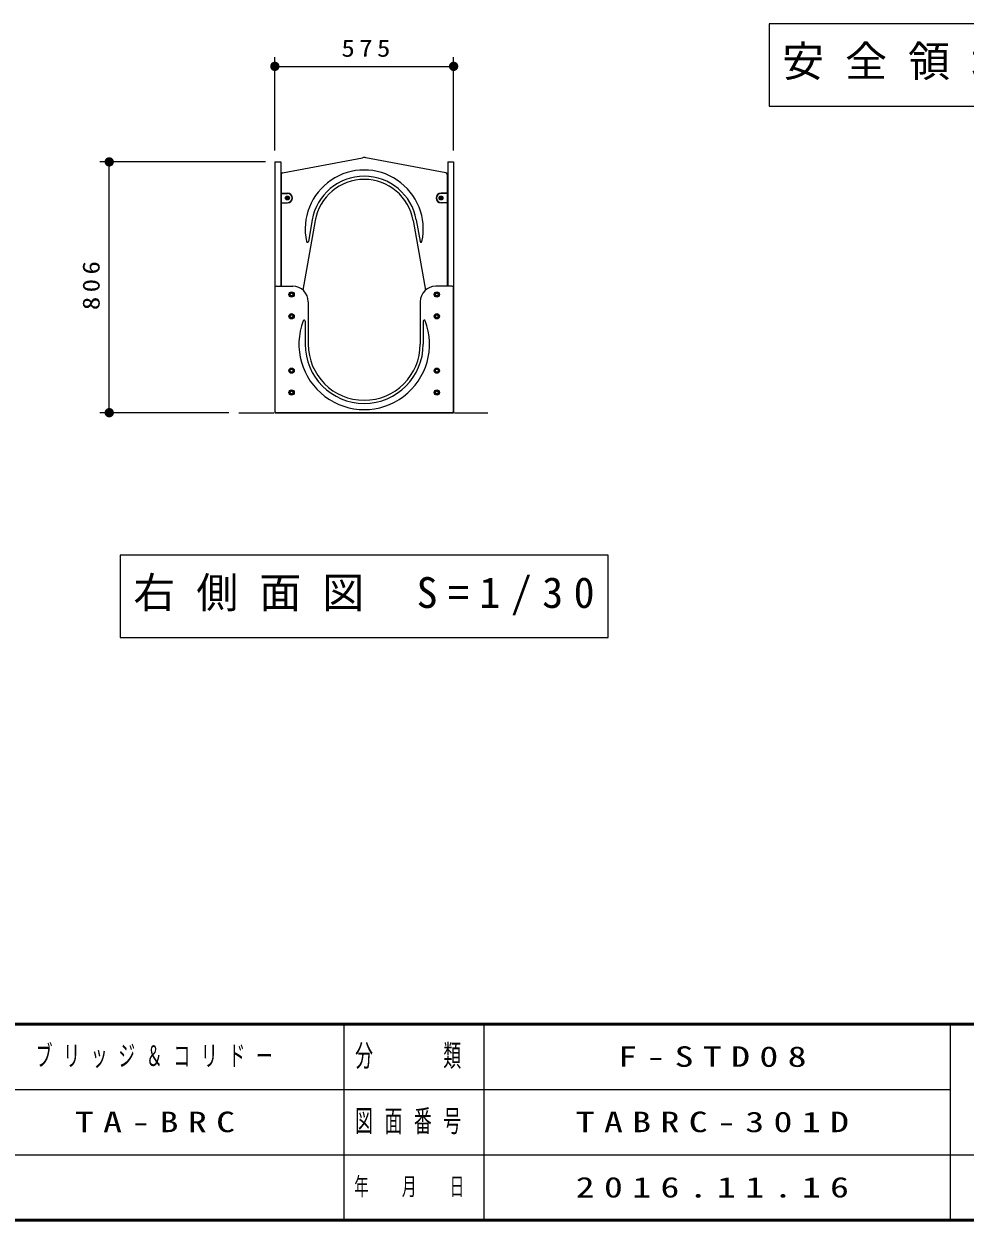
# Model space of a CAD drawing. Units: millimetres on the paper, scale 1:30. Extents: x -385 to 0, y -12 to 267.
# Drawn here: x -169.3 to -68.4, y 0 to 128.2 of the extents above; entities that cross this region are included whole.
import ezdxf

# ---------------------------------------------------------------- set-up
doc = ezdxf.new("R2010")
doc.units = ezdxf.units.MM
for name, color, linetype, lineweight in [('1_30', 2, 'Continuous', 13), ('1_50', 7, 'Continuous', 25), ('LY_3', 7, 'Continuous', 13)]:
    doc.layers.add(name, color=color, linetype=linetype, lineweight=lineweight)
doc.layers.add('LY_4', color=7, linetype='Continuous')
doc.styles.add('ＭＳ ゴシック', font='')
doc.styles.get('ＭＳ ゴシック').set_extended_font_data('MS Gothic')

# ---------------------------------------------------------------- blocks, each defined once
blk = doc.blocks.new('filled_dot')
at = {"color": 0, "linetype": 'Continuous', "lineweight": -2, "const_width": 1.25}
blk.add_lwpolyline([(-0.625, 0, 1), (0.625, 0, 1)], format="xyb", close=True, dxfattribs=at)

msp = doc.modelspace()

# ---------------------------------------------------------------- linework, layer by layer
at = {"layer": '1_30', "color": 7}
for p, q in [((-142.404, 114.609), (-142.404, 124.609)), ((-123.238, 114.609), (-123.238, 124.609)), ((-142.404, 123.609), (-123.238, 123.609)), ((-143.404, 113.373), (-161.154, 113.373)), ((-160.154, 86.503), (-160.154, 113.373)), ((-147.334, 86.503), (-161.154, 86.503)), ((-158.971, 71.231), (-158.971, 62.431)), ((-106.671, 71.231), (-158.971, 71.231)), ((-106.671, 62.431), (-106.671, 71.231)), ((-158.971, 62.431), (-106.671, 62.431))]:
    msp.add_line(p, q, dxfattribs=at)
at = {"layer": '1_30', "color": 1, "lineweight": 25}
for p, q in [((-142.404, 113.373), (-142.404, 86.503)), ((-142.404, 113.373), (-141.771, 113.373)), ((-141.771, 113.373), (-141.771, 100.056)), ((-123.871, 113.373), (-123.871, 100.056)), ((-123.871, 113.373), (-123.238, 113.373)), ((-123.238, 113.373), (-123.238, 86.503)), ((-142.238, 100.056), (-140.488, 100.056)), ((-123.404, 100.056), (-125.154, 100.056)), ((-142.404, 99.889), (-142.404, 86.669)), ((-123.238, 86.669), (-123.238, 99.889)), ((-138.821, 98.389), (-138.821, 93.836)), ((-126.821, 98.389), (-126.821, 93.836)), ((-139.154, 96.313), (-139.154, 93.836)), ((-126.488, 96.313), (-126.488, 93.836)), ((-142.404, 86.503), (-141.771, 86.503)), ((-123.404, 86.503), (-142.238, 86.503)), ((-123.871, 86.503), (-123.238, 86.503))]:
    msp.add_line(p, q, dxfattribs=at)
at = {"layer": '1_30', "lineweight": 25}
for p, q in [((-141.585, 112.195), (-133.007, 113.819)), ((-124.057, 112.195), (-132.635, 113.819)), ((-141.721, 112.031), (-141.721, 100.056)), ((-123.921, 112.031), (-123.921, 100.056)), ((-141.771, 110.003), (-141.054, 110.003)), ((-141.771, 109.003), (-141.054, 109.003)), ((-141.688, 110.036), (-141.054, 110.036)), ((-141.688, 108.969), (-141.054, 108.969)), ((-123.871, 110.003), (-124.588, 110.003)), ((-123.871, 109.003), (-124.588, 109.003)), ((-138.073, 107.096), (-139.388, 99.641)), ((-138.401, 107.153), (-138.809, 104.84)), ((-127.569, 107.096), (-126.254, 99.641)), ((-127.24, 107.153), (-126.832, 104.84))]:
    msp.add_line(p, q, dxfattribs=at)
at = {"layer": '1_30', "color": 4}
for p, q in [((-141.054, 109.58), (-141.121, 109.541)), ((-141.121, 109.541), (-141.121, 109.464)), ((-141.121, 109.464), (-141.054, 109.426)), ((-140.988, 109.541), (-141.054, 109.58)), ((-141.054, 109.426), (-140.988, 109.464)), ((-140.988, 109.464), (-140.988, 109.541)), ((-124.654, 109.541), (-124.588, 109.58)), ((-124.654, 109.464), (-124.654, 109.541)), ((-124.588, 109.426), (-124.654, 109.464)), ((-124.588, 109.58), (-124.521, 109.541)), ((-124.521, 109.464), (-124.588, 109.426)), ((-124.521, 109.541), (-124.521, 109.464))]:
    msp.add_line(p, q, dxfattribs=at)
at = {"layer": '1_30'}
for p, q in [((-123.954, 110.036), (-124.588, 110.036)), ((-123.954, 108.969), (-124.588, 108.969))]:
    msp.add_line(p, q, dxfattribs=at)
at = {"layer": '1_30', "color": 7, "lineweight": 25}
for p, q in [((-146.247, 86.503), (-142.511, 86.503)), ((-142.404, 86.503), (-123.238, 86.503)), ((-123.131, 86.503), (-119.562, 86.503))]:
    msp.add_line(p, q, dxfattribs=at)
for centre in [(-141.054, 109.503), (-124.588, 109.503)]:
    msp.add_circle(centre, 0.208, dxfattribs=at)
at = {"layer": '1_30', "color": 3, "lineweight": 25}
for centre in [(-141.054, 109.503), (-124.588, 109.503)]:
    msp.add_circle(centre, 0.175, dxfattribs=at)
at = {"layer": '1_30'}
for centre in [(-141.054, 109.503), (-124.588, 109.503)]:
    msp.add_circle(centre, 0.158, dxfattribs=at)
at = {"layer": '1_30', "color": 4}
for centre, radius in [((-141.054, 109.503), 0.136), ((-141.054, 109.503), 0.077), ((-124.588, 109.503), 0.136), ((-124.588, 109.503), 0.077)]:
    msp.add_circle(centre, radius, dxfattribs=at)
at = {"layer": '1_30', "color": 232, "lineweight": 25}
for centre in [(-140.604, 99.169), (-125.038, 99.169), (-140.604, 96.836), (-125.038, 96.836), (-140.604, 91.003), (-125.038, 91.003), (-140.604, 88.669), (-125.038, 88.669)]:
    msp.add_circle(centre, 0.283, dxfattribs=at)
at = {"layer": '1_30', "color": 232}
for centre in [(-140.604, 99.169), (-125.038, 99.169), (-140.604, 96.836), (-125.038, 96.836), (-140.604, 91.003), (-125.038, 91.003), (-140.604, 88.669), (-125.038, 88.669)]:
    msp.add_circle(centre, 0.217, dxfattribs=at)
at = {"layer": '1_30', "color": 1, "lineweight": 25}
for centre in [(-140.604, 99.169), (-125.038, 99.169), (-140.604, 96.836), (-125.038, 96.836), (-140.604, 91.003), (-125.038, 91.003), (-140.604, 88.669), (-125.038, 88.669)]:
    msp.add_circle(centre, 0.158, dxfattribs=at)
at = {"layer": '1_30', "lineweight": 25}
for centre, radius, start, end in [((-132.821, 112.836), 1, 79.28293, 100.71707), ((-141.554, 112.031), 0.167, 100.71707, 180), ((-132.821, 106.169), 6.333, 347.84449, 192.15551), ((-132.821, 106.169), 5.667, 10, 170), ((-132.821, 106.169), 5.333, 10, 170), ((-124.088, 112.031), 0.167, 0, 79.28293), ((-141.688, 110.069), 0.0333, 180, 270), ((-141.688, 108.936), 0.0333, 90, 180), ((-141.054, 109.503), 0.5, 270, 90), ((-124.588, 109.503), 0.5, 90, 270), ((-138.911, 104.858), 0.103, 192.15551, 350), ((-126.731, 104.858), 0.103, 190, 347.84449)]:
    msp.add_arc(centre, radius, start, end, dxfattribs=at)
at = {"layer": '1_30'}
for centre, radius, start, end in [((-141.054, 109.503), 0.533, 270, 90), ((-124.588, 109.503), 0.533, 90, 270), ((-123.954, 110.069), 0.0333, 270, 0), ((-123.954, 108.936), 0.0333, 0, 90)]:
    msp.add_arc(centre, radius, start, end, dxfattribs=at)
at = {"layer": '1_30', "color": 1, "lineweight": 25}
for centre, radius, start, end in [((-142.238, 99.889), 0.167, 90, 180), ((-140.488, 98.389), 1.667, 0, 90), ((-125.154, 98.389), 1.667, 90, 180), ((-123.404, 99.889), 0.167, 0, 90), ((-132.821, 93.836), 7, 158.95539, 21.04461), ((-139.258, 96.313), 0.103, 0, 158.95539), ((-126.384, 96.313), 0.103, 21.04461, 180), ((-132.821, 93.836), 6.333, 180, 0), ((-132.821, 93.836), 6, 180, 0), ((-142.238, 86.669), 0.167, 180, 270), ((-123.404, 86.669), 0.167, 270, 0)]:
    msp.add_arc(centre, radius, start, end, dxfattribs=at)
at = {"layer": '1_50', "lineweight": 13}
for p, q in [((-89.419, 128.155), (-89.419, 119.355)), ((-37.119, 128.155), (-89.419, 128.155)), ((-89.419, 119.355), (-37.119, 119.355))]:
    msp.add_line(p, q, dxfattribs=at)
at = {"layer": 'LY_3', "lineweight": 50}
for p, q in [((-385, 21), (0, 21)), ((-385, 0), (0, 0))]:
    msp.add_line(p, q, dxfattribs=at)
at = {"layer": 'LY_3', "color": 211, "lineweight": 25}
for p, q in [((-135, 21), (-135, 0)), ((-70, 21), (-70, 0)), ((-187.5, 14), (-70, 14)), ((-242.5, 7), (0, 7))]:
    msp.add_line(p, q, dxfattribs=at)
at = {"layer": 'LY_3'}
msp.add_line((-120, 21), (-120, 0), dxfattribs=at)

# ---------------------------------------------------------------- block references
at = {"layer": '1_30', "color": 7, "xscale": 0.4, "yscale": 0.4}
msp.add_blockref('filled_dot', (-142.404, 123.609), dxfattribs=at)
for p, rotation in [((-123.238, 123.609), 180), ((-160.154, 113.373), 270), ((-160.154, 86.503), 90)]:
    msp.add_blockref('filled_dot', p, dxfattribs=dict(at, rotation=rotation))

# ---------------------------------------------------------------- texts
at = {"layer": '1_30', "color": 7, "style": 'ＭＳ ゴシック'}
for s, insert, char_height, attachment_point in [('\\T1.33;\\W1.15;575', (-132.404, 124.609), 1.833, 8), ('\\T1.5;右側面図\\~S=1/30', (-157.571, 66.831), 3.299, 4)]:
    msp.add_mtext(s, dxfattribs=dict(at, insert=insert, char_height=char_height, attachment_point=attachment_point))
at = {"layer": '1_30', "color": 7, "insert": (-161.154, 100.353), "char_height": 1.833, "attachment_point": 8, "rotation": 90, "style": 'ＭＳ ゴシック'}
msp.add_mtext('\\T1.33;\\W1.15;806', dxfattribs=at)
at = {"layer": '1_50', "insert": (-88.019, 123.755), "char_height": 3.299, "attachment_point": 4, "style": 'ＭＳ ゴシック'}
msp.add_mtext('\\T1.5;安全領域\\~S=1/50', dxfattribs=at)
at = {"layer": 'LY_3', "color": 4, "attachment_point": 5, "style": 'ＭＳ ゴシック'}
for s, insert, char_height in [('\\T1.64;\\W0.6;分\u3000\u3000類', (-127.5, 17.5), 2.346), ('\\T1.64;\\W0.6;図面番号', (-127.5, 10.5), 2.346), ('\\T1.64;\\W0.6;年\u3000月\u3000日', (-127.5, 3.5), 1.906)]:
    msp.add_mtext(s, dxfattribs=dict(at, insert=insert, char_height=char_height))
at = {"layer": 'LY_4', "char_height": 2.199, "attachment_point": 5, "style": 'ＭＳ ゴシック'}
for s, insert in [('\\T1.64;\\W0.6;ブリッジ＆コリドー', (-154.75, 17.5)), ('\\T1.5;\\W1.35;F-STD08', (-95, 17.5)), ('\\T1.5;\\W1.35;TA-BRC', (-154.75, 10.5)), ('\\T1.5;\\W1.35;TABRC-301D', (-95, 10.5)), ('\\T1.5;\\W1.35;2016.11.16', (-95, 3.5))]:
    msp.add_mtext(s, dxfattribs=dict(at, insert=insert))

doc.saveas('drawing.dxf')
